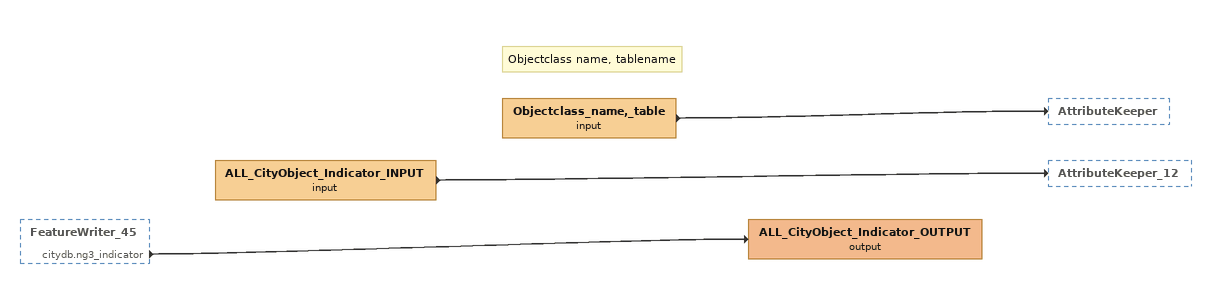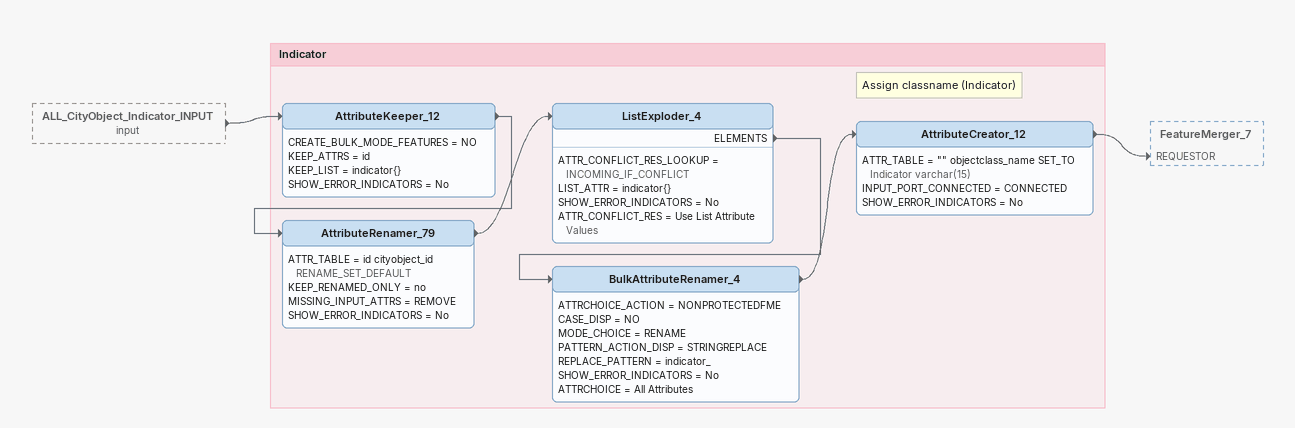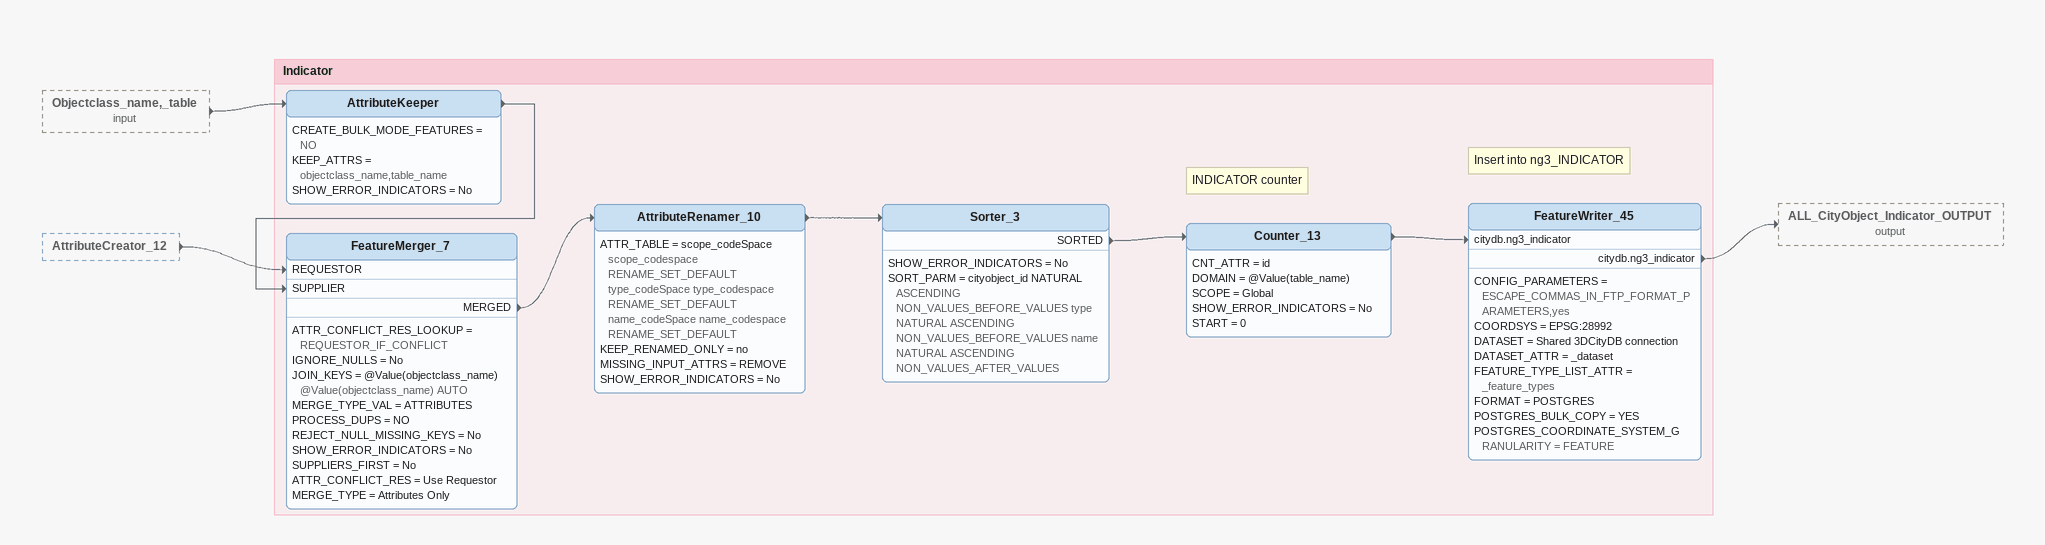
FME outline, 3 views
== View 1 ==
FeatureWriter_45 [outside]
    citydb.ng3_indicator -> ALL_CityObject_Indicator_OUTPUT (output)
ALL_CityObject_Indicator_INPUT (input)
    -> AttributeKeeper_12
Note: Objectclass name, tablename
Objectclass_name,_table (input)
    -> AttributeKeeper
ALL_CityObject_Indicator_OUTPUT (output)

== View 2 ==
ALL_CityObject_Indicator_INPUT (input) [outside]
    -> AttributeKeeper_12

Bookmark: Indicator
AttributeKeeper_12
    CREATE_BULK_MODE_FEATURES = NO
    KEEP_ATTRS = id
    KEEP_LIST = indicator{}
    SHOW_ERROR_INDICATORS = No
    -> AttributeRenamer_79
AttributeRenamer_79
    ATTR_TABLE = id cityobject_id RENAME_SET_DEFAULT
    KEEP_RENAMED_ONLY = no
    MISSING_INPUT_ATTRS = REMOVE
    SHOW_ERROR_INDICATORS = No
    -> ListExploder_4
ListExploder_4
    ATTR_CONFLICT_RES_LOOKUP = INCOMING_IF_CONFLICT
    LIST_ATTR = indicator{}
    SHOW_ERROR_INDICATORS = No
    ATTR_CONFLICT_RES = Use List Attribute Values
    ELEMENTS -> BulkAttributeRenamer_4
BulkAttributeRenamer_4
    ATTRCHOICE_ACTION = NONPROTECTEDFME
    CASE_DISP = NO
    MODE_CHOICE = RENAME
    PATTERN_ACTION_DISP = STRINGREPLACE
    REPLACE_PATTERN = indicator_
    SHOW_ERROR_INDICATORS = No
    ATTRCHOICE = All Attributes
    -> AttributeCreator_12
Note: Assign classname (Indicator)
AttributeCreator_12
    ATTR_TABLE = "" objectclass_name SET_TO Indicator varchar(15)
    INPUT_PORT_CONNECTED = CONNECTED
    SHOW_ERROR_INDICATORS = No
    -> FeatureMerger_7 [REQUESTOR]

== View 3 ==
Objectclass_name,_table (input) [outside]
    -> AttributeKeeper
AttributeCreator_12 [outside]
    -> FeatureMerger_7 [REQUESTOR]

Bookmark: Indicator
AttributeKeeper
    CREATE_BULK_MODE_FEATURES = NO
    KEEP_ATTRS = objectclass_name,table_name
    SHOW_ERROR_INDICATORS = No
    -> FeatureMerger_7 [SUPPLIER]
FeatureMerger_7
    ATTR_CONFLICT_RES_LOOKUP = REQUESTOR_IF_CONFLICT
    IGNORE_NULLS = No
    JOIN_KEYS = @Value(objectclass_name) @Value(objectclass_name) AUTO
    MERGE_TYPE_VAL = ATTRIBUTES
    PROCESS_DUPS = NO
    REJECT_NULL_MISSING_KEYS = No
    SHOW_ERROR_INDICATORS = No
    SUPPLIERS_FIRST = No
    ATTR_CONFLICT_RES = Use Requestor
    MERGE_TYPE = Attributes Only
    MERGED -> AttributeRenamer_10
AttributeRenamer_10
    ATTR_TABLE = scope_codeSpace scope_codespace RENAME_SET_DEFAULT  type_codeSpace type_codespace RENAME_SET_DEFAULT  name_codeSpace name_codespace RENAME_SET_DEFAULT
    KEEP_RENAMED_ONLY = no
    MISSING_INPUT_ATTRS = REMOVE
    SHOW_ERROR_INDICATORS = No
    -> Sorter_3
Sorter_3
    SHOW_ERROR_INDICATORS = No
    SORT_PARM = cityobject_id NATURAL ASCENDING NON_VALUES_BEFORE_VALUES type NATURAL ASCENDING NON_VALUES_BEFORE_VALUES name NATURAL ASCENDING NON_VALUES_AFTER_VALUES
    SORTED -> Counter_13
Note: INDICATOR counter
Counter_13
    CNT_ATTR = id
    DOMAIN = @Value(table_name)
    SCOPE = Global
    SHOW_ERROR_INDICATORS = No
    START = 0
    -> FeatureWriter_45 [citydb.ng3_indicator]
Note: Insert into ng3_INDICATOR
FeatureWriter_45
    CONFIG_PARAMETERS = ESCAPE_COMMAS_IN_FTP_FORMAT_PARAMETERS,yes
    COORDSYS = EPSG:28992
    DATASET = Shared 3DCityDB connection
    DATASET_ATTR = _dataset
    FEATURE_TYPE_LIST_ATTR = _feature_types
    FORMAT = POSTGRES
    POSTGRES_BULK_COPY = YES
    POSTGRES_COORDINATE_SYSTEM_GRANULARITY = FEATURE
    citydb.ng3_indicator -> ALL_CityObject_Indicator_OUTPUT (output)
